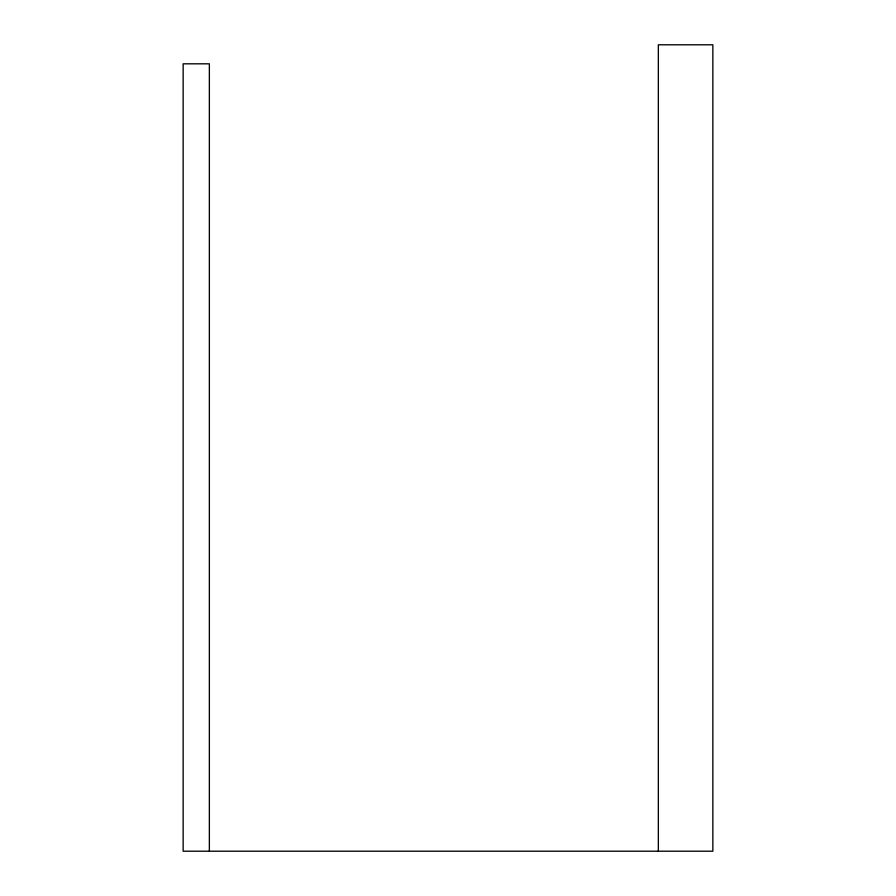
<?xml version="1.0" encoding="UTF-8"?>
<svg xmlns="http://www.w3.org/2000/svg" width="896" height="896" viewBox="0 0 896 896"><rect width="100%" height="100%" fill="white"/><g stroke="black" fill="none" stroke-linecap="round" stroke-linejoin="round"><path stroke-width="1.34" d="M658.347 851.2L658.347 44.8L712.858 44.8L712.858 851.2L183.142 851.2L183.142 63.818L209.362 63.818L209.362 851.2"/></g></svg>
